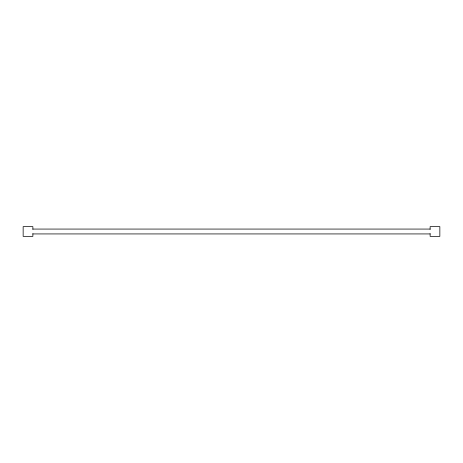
<?xml version="1.0" encoding="UTF-8"?>
<svg xmlns="http://www.w3.org/2000/svg" width="463" height="463" viewBox="0 0 463 463"><rect width="100%" height="100%" fill="white"/><g stroke="black" fill="none" stroke-linecap="round" stroke-linejoin="round"><path stroke-width="0.69" d="M32.873 229.069L430.127 229.069M32.873 233.931L430.127 233.931M430.127 229.416L430.127 226.639L439.85 226.639L439.85 236.361L430.127 236.361L430.127 233.584M32.873 229.416L32.873 226.639L23.15 226.639L23.15 236.361L32.873 236.361L32.873 233.584"/></g></svg>
